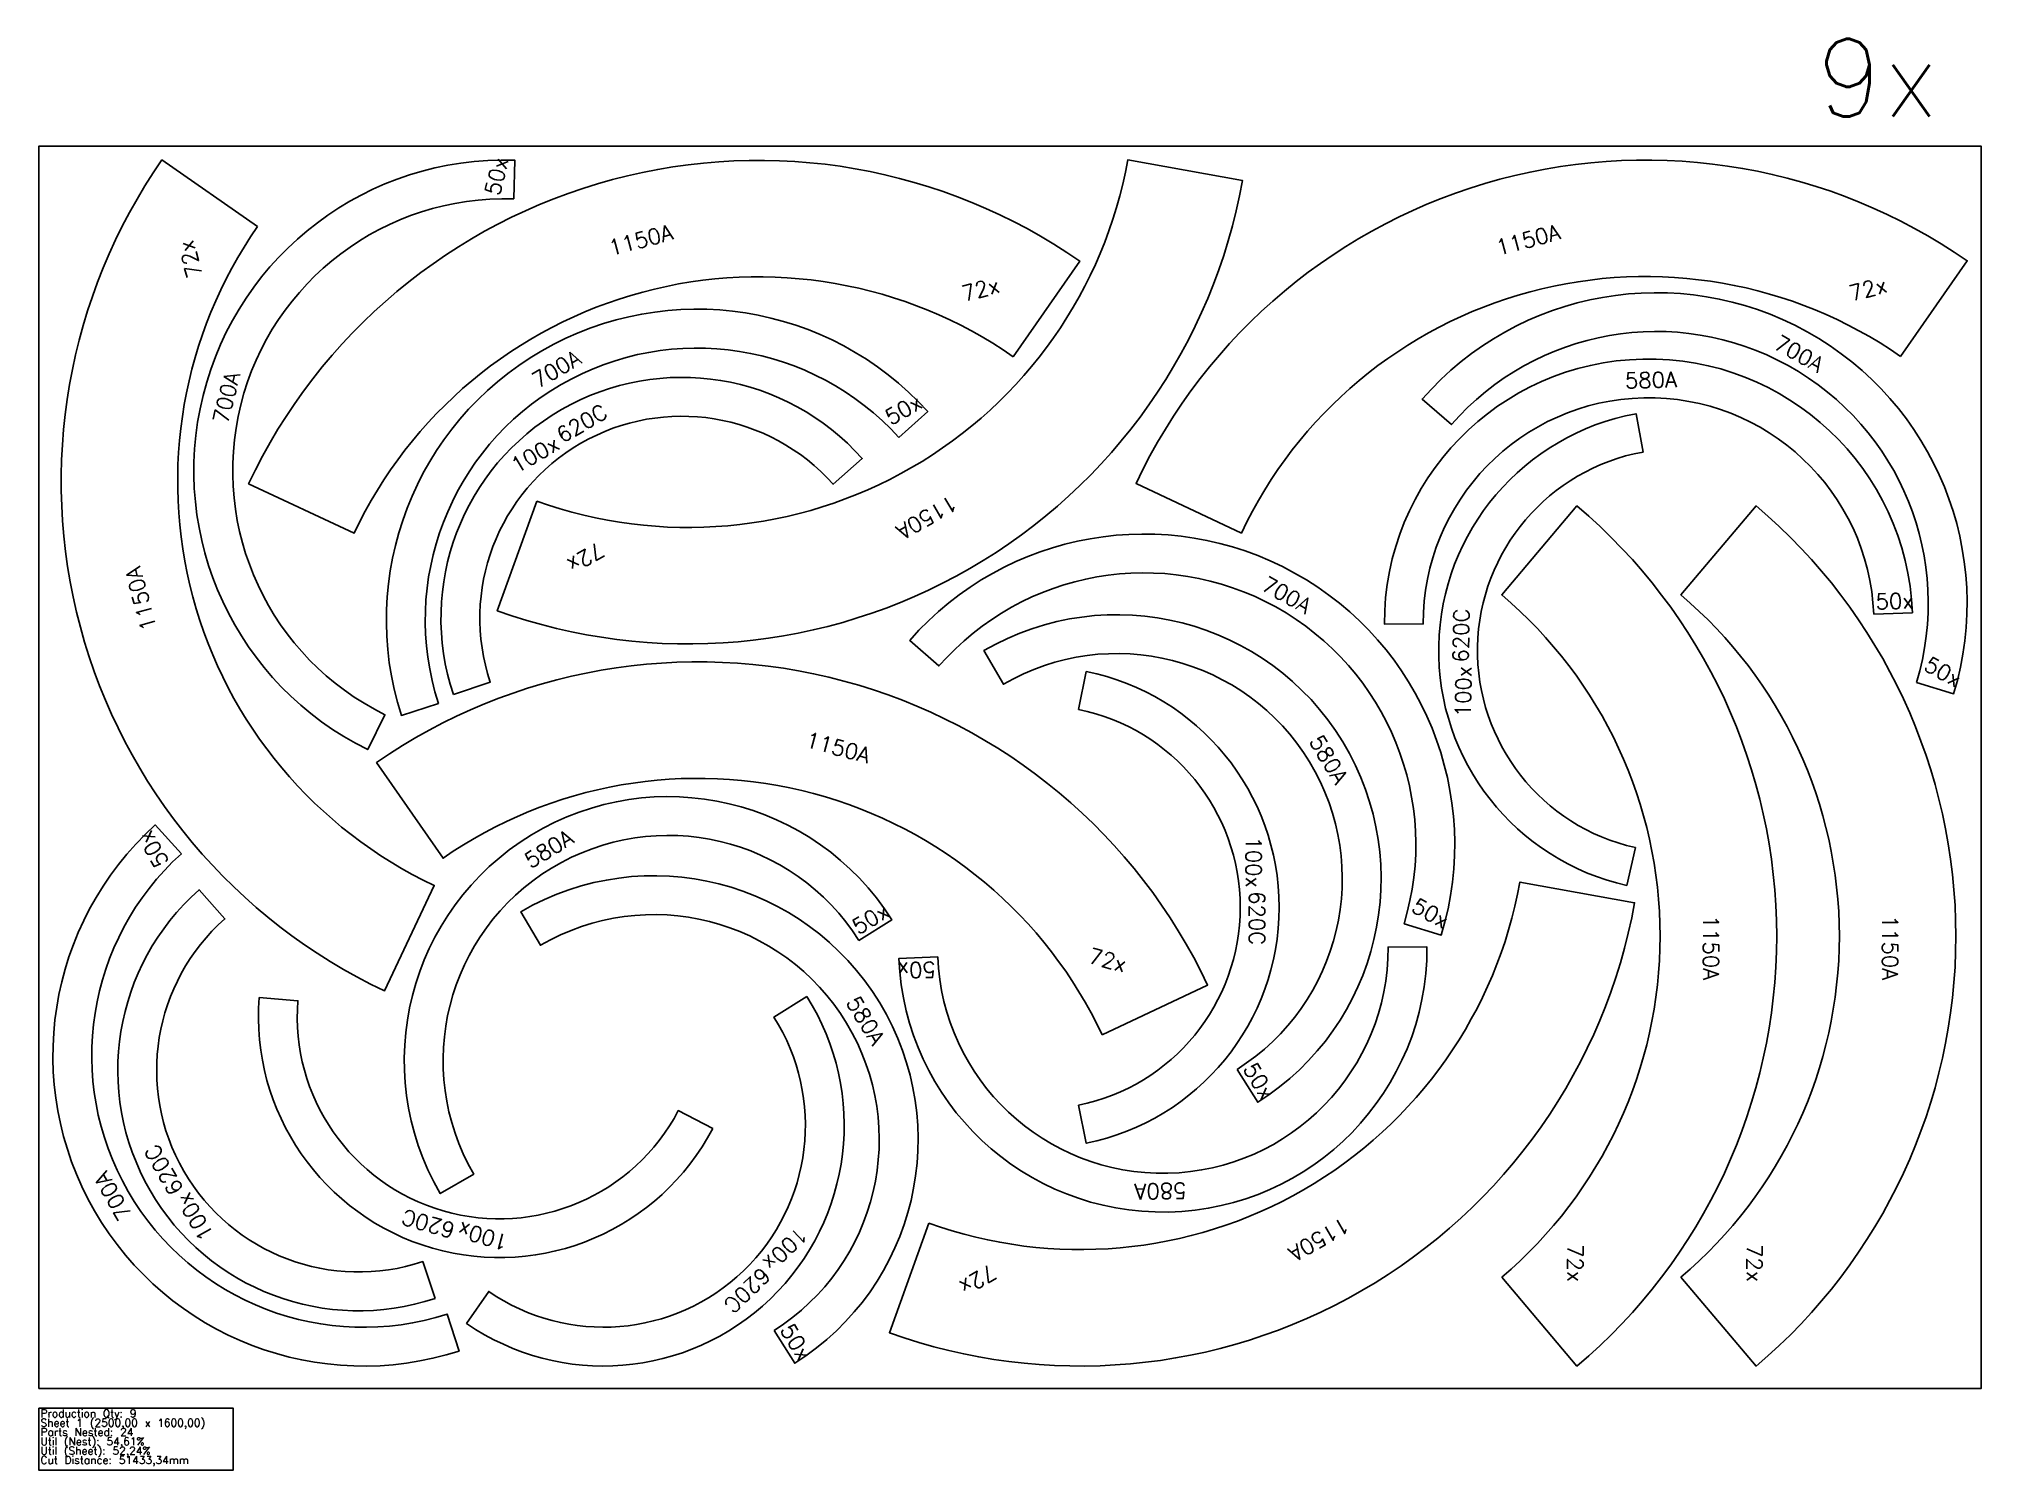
# Model space of a CAD drawing. Header units: millimetres. Extents: x 0 to 2500, y -105 to 1738.
import ezdxf

# ---------------------------------------------------------------- set-up
doc = ezdxf.new("R2010")
doc.units = ezdxf.units.MM
for name, color, linetype in [('Des.', 7, 'Continuous'), ('sheet', 24, 'Continuous'), ('Stats', 7, 'Continuous'), ('Texto', 7, 'Continuous')]:
    doc.layers.add(name, color=color, linetype=linetype)
doc.styles.get("Standard").update_dxf_attribs({"font": 'txt.shx'})

msp = doc.modelspace()

# ---------------------------------------------------------------- linework, layer by layer
at = {"layer": 'Des.', "color": 7}
for points in [[(281.5, 1496.4), (158.4, 1582, 0.464185), (445, 512.2), (508.9, 647.9, -0.464185)], [(611.2, 1531.8), (612.8, 1581.7, 0.80834), (423.4, 822.8), (445.5, 867.7, -0.80834)], [(1254.2, 1328.7), (1339.8, 1451.9, 0.464185), (270, 1165.2), (405.8, 1101.4, -0.464185)], [(640.9, 1142.8), (590.1, 1001.7, 0.464185), (1549.3, 1555.4), (1401.6, 1582, -0.464185)], [(2396.4, 1329.1), (2482, 1452.2, 0.464185), (1412.2, 1165.6), (1547.9, 1101.7, -0.464185)], [(2416.8, 909.3), (2464.6, 894.8, 0.80834), (1780.5, 1274.1), (1818.2, 1241.3, -0.80834)], [(1107, 1224.5), (1144.1, 1258.1, 0.80834), (466.7, 866.9), (514.3, 882.3, -0.80834)], [(2361.7, 997.1), (2411.6, 999, 0.982697), (1731.9, 984.4), (1781.9, 984.6, -0.982697)], [(533.6, 893.8), (581.1, 909.6, -0.817034), (1022.3, 1164.4), (1059.8, 1197.5, 0.817034)], [(2044, 647.8), (2054.9, 696.6, -0.817034), (2064.8, 1206), (2055.8, 1255.2, 0.817034)], [(1882.9, 143.5), (1979.8, 29, 0.464185), (1979.8, 1136.5), (1882.9, 1021.9, -0.464185)], [(2113.6, 143.5), (2210.4, 29, 0.464185), (2210.4, 1136.5), (2113.6, 1021.9, -0.464185)], [(1757.2, 598.6), (1805.1, 584, 0.80834), (1121, 963.4), (1158.6, 930.5, -0.80834)], [(1542.3, 411.1), (1568.9, 368.8, 0.982697), (1216.4, 950.2), (1241.5, 907, -0.982697)], [(1368.7, 455.6), (1504.4, 519.5, 0.464185), (434.7, 806.2), (520.3, 683, -0.464185)], [(1348.2, 923.5), (1338.2, 874.5, -0.817034), (1338.2, 364.9), (1348.2, 315.9, 0.817034)], [(1055.6, 577), (1097.9, 603.6, 0.982697), (516.6, 251.1), (559.8, 276.2, -0.982697)], [(183.4, 688.7), (149.9, 725.8, 0.80834), (541, 48.4), (525.6, 95.9, -0.80834)], [(946.3, 75), (973, 32.7, 0.982697), (620.4, 614.1), (645.6, 570.9, -0.982697)], [(1145.7, 213), (1094.9, 71.9, 0.464185), (2054, 625.6), (1906.4, 652.2, -0.464185)], [(510, 116.2), (494.2, 163.6, -0.817034), (239.4, 604.9), (206.2, 642.3, 0.817034)], [(1156.9, 556), (1107, 554, 0.982697), (1786.7, 568.7), (1736.7, 568.5, -0.982697)], [(867.4, 335), (823.1, 358.1, -0.817034), (333.5, 499.5), (283.7, 503.6, 0.817034)], [(988.4, 505.1), (946.2, 478.3, -0.817034), (579, 125.1), (550.6, 83.9, 0.817034)]]:
    msp.add_lwpolyline(points, format="xyb", close=True, dxfattribs=at)
at = {"layer": 'sheet', "color": 7}
msp.add_lwpolyline([(0, 0), (2500, 0), (2500, 1600), (0, 1600)], close=True, dxfattribs=at)
at = {"layer": 'Stats', "color": 151}
msp.add_lwpolyline([(0, -25), (250, -25), (250, -105), (0, -105), (0, -25)], close=True, dxfattribs=at)

# ---------------------------------------------------------------- texts
at = {"insert": (1979.2, 1738), "char_height": 100, "attachment_point": 1}
msp.add_mtext_dynamic_manual_height_columns('{\\W3.462996; }9x', width=512.966, gutter_width=1, heights=[0], dxfattribs=at)
at = {"layer": 'Stats', "color": 60}
for s, p in [('Sheet 1 (2500,00 x 1600,00)', (2, -49)), ('Production Qty: 9', (2, -37)), ('Parts Nested: 24', (2, -61)), ('Util (Nest): 54,61%', (2, -73)), ('Util (Sheet): 52,24%', (2, -85)), ('Cut Distance: 51433,34mm', (2, -97))]:
    msp.add_text(s, height=10, dxfattribs=at).set_placement(p)
at = {"layer": 'Texto', "color": 3, "char_height": 20, "attachment_point": 1}
for s, insert, width, rotation in [('50x', (573.5, 1539.9), 100.475, 75.9901), ('72x', (191.4, 1428.2), 100.475, 105), ('1150A', (731.5, 1477.7), 255.259, 15), ('1150A', (1873.7, 1478.1), 255.259, 15), ('72x', (1186, 1418.8), 100.475, 15), ('72x', (2328.2, 1419.2), 100.475, 15), ('700A', (2241.1, 1357.6), 255.259, 330.9901), ('700A', (632.3, 1304.8), 255.259, 30), ('700A', (223.6, 1246), 255.259, 75.9901), ('580A', (2041.3, 1308), 255.259, 1.2355), ('620C', (663.9, 1234.2), 255.259, 30), ('50x', (1086.7, 1257.2), 100.475, 30), ('100x', (605.1, 1195.2), 100.475, 30), ('1150A', (1184.4, 1134.1), 255.259, 210), ('72x', (730.1, 1073.4), 100.475, 210), ('1150A', (132.5, 973.7), 255.259, 105), ('700A', (1581.5, 1046.9), 255.259, 330.9901), ('620C', (1819.9, 935.2), 255.259, 88.8888), ('50x', (2364, 1023.5), 100.475, 1.2355), ('100x', (1822.8, 864.8), 100.475, 88.8888), ('50x', (2434.4, 943.6), 100.475, 330.9901), ('1150A', (990.6, 846), 255.259, 345), ('580A', (1651.4, 844), 255.259, 301.2355), ('50x', (150.7, 668.4), 100.475, 120), ('580A', (622.7, 686.1), 255.259, 31.2355), ('100x', (1573.5, 710.8), 100.475, 270), ('620C', (1577.9, 640.4), 255.259, 270), ('50x', (1774.8, 632.8), 100.475, 330.9901), ('50x', (1044.4, 601), 100.475, 31.2355), ('1150A', (2162.2, 609.8), 255.259, 270), ('1150A', (2392.8, 609.8), 255.259, 270), ('72x', (1354.7, 567.8), 100.475, 345), ('50x', (1154.6, 529.5), 100.475, 181.2355), ('580A', (1055.4, 507.9), 255.259, 301.2355), ('50x', (1566.3, 422.3), 100.475, 301.2355), ('620C', (169.6, 246.5), 255.259, 120), ('700A', (103.2, 213.9), 255.259, 120), ('100x', (208.6, 187.7), 100.475, 120), ('580A', (1477.3, 245), 255.259, 181.2355), ('620C', (531.7, 192.9), 255.259, 163.8888), ('100x', (600.5, 177.5), 100.475, 163.8888), ('100x', (991.4, 195.3), 100.475, 223.8888), ('1150A', (1689.1, 204.3), 255.259, 210), ('72x', (1987.6, 186.1), 100.475, 270), ('72x', (2218.3, 186.1), 100.475, 270), ('620C', (943.7, 143.3), 255.259, 223.8888), ('72x', (1234.9, 143.6), 100.475, 210), ('50x', (970.4, 86.2), 100.475, 301.2355)]:
    msp.add_mtext(s, dxfattribs=dict(at, insert=insert, width=width, rotation=rotation))

doc.saveas('drawing.dxf')
